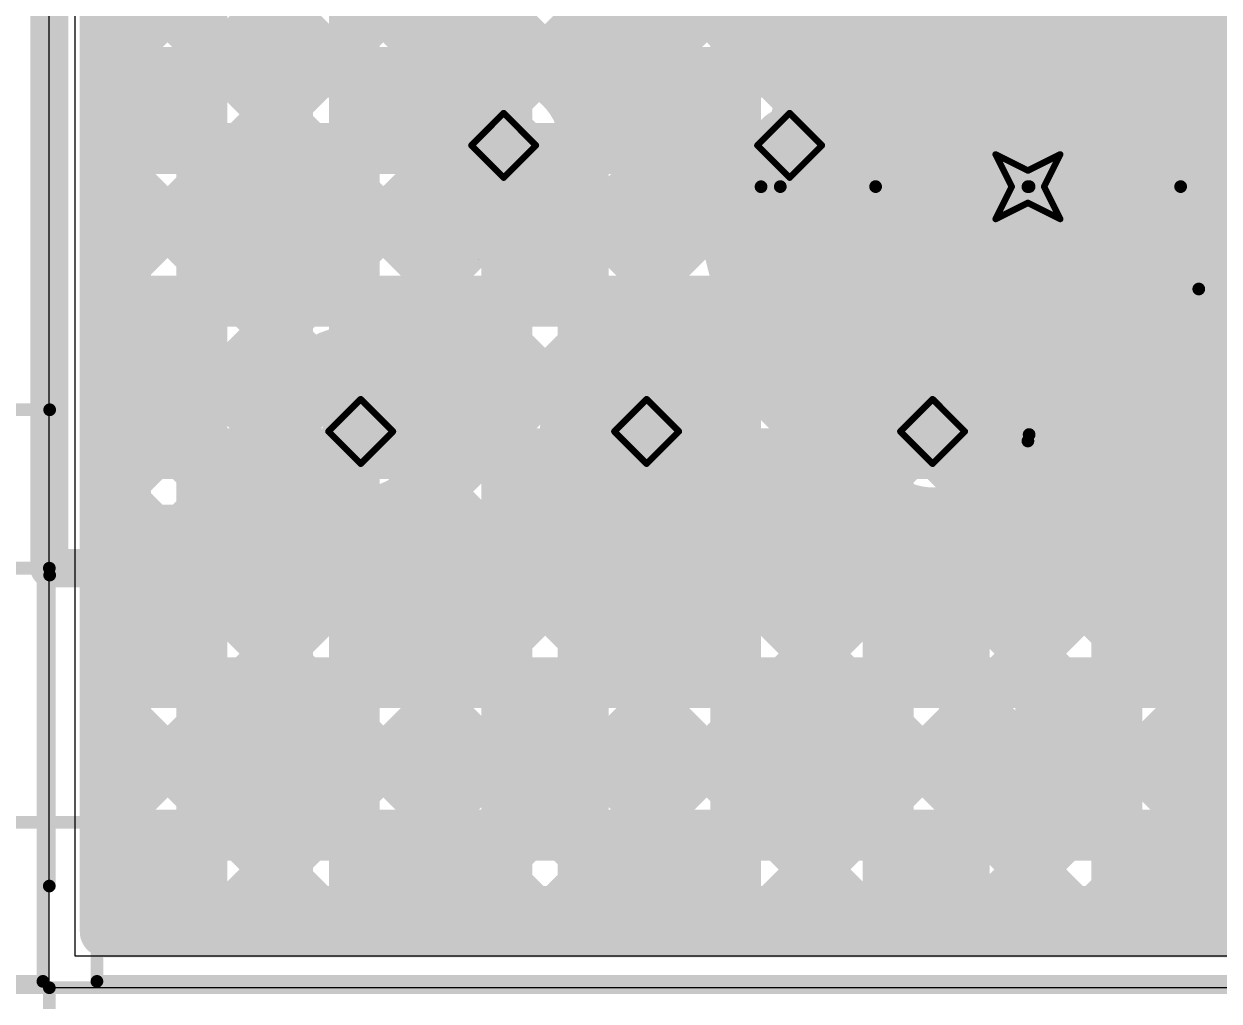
# Model space of a CAD drawing. Header units: millimetres. Extents: x 13 to 259, y -2 to 326.
# Drawn here: x 67.6 to 77, y 67.7 to 75.38 of the extents above; entities that cross this region are included whole.
import ezdxf

# ---------------------------------------------------------------- set-up
doc = ezdxf.new("R2010")
doc.units = ezdxf.units.MM
for name, color, linetype in [('BottomLayer', 5, 'Continuous'), ('BottomSolder', 6, 'Continuous'), ('ConnectLayer', 7, 'Continuous'), ('DrillDrawing', 1, 'Continuous'), ('Mechanical10', 56, 'Continuous'), ('Mechanical14', 56, 'Continuous'), ('Mechanical2', 216, 'Continuous'), ('Mechanical34', 56, 'Continuous'), ('Mechanical9', 56, 'Continuous'), ('MidLayer1', 16, 'Continuous'), ('MidLayer2', 76, 'Continuous'), ('MidLayer3', 90, 'Continuous'), ('MidLayer4', 156, 'Continuous'), ('MidLayer5', 130, 'Continuous'), ('MidLayer6', 216, 'Continuous'), ('MultiLayer', 9, 'Continuous'), ('TopLayer', 1, 'Continuous'), ('TopSolder', 216, 'Continuous')]:
    doc.layers.add(name, color=color, linetype=linetype)

# ---------------------------------------------------------------- blocks, each defined once
blk = doc.blocks.new('MTG240_400_177')
at = {"layer": 'BottomLayer', "const_width": 2}
blk.add_lwpolyline([(-1, 0, 1), (1, 0, 1)], format="xyb", close=True, dxfattribs=at)
at = {"layer": 'BottomSolder', "const_width": 2.1016}
blk.add_lwpolyline([(-1.0508, 0, 1), (1.0508, 0, 1)], format="xyb", close=True, dxfattribs=at)
at = {"layer": 'MidLayer1', "const_width": 2}
blk.add_lwpolyline([(-1, 0, 1), (1, 0, 1)], format="xyb", close=True, dxfattribs=at)
at = {"layer": 'MidLayer2', "const_width": 2}
blk.add_lwpolyline([(-1, 0, 1), (1, 0, 1)], format="xyb", close=True, dxfattribs=at)
at = {"layer": 'MidLayer3', "const_width": 2}
blk.add_lwpolyline([(-1, 0, 1), (1, 0, 1)], format="xyb", close=True, dxfattribs=at)
at = {"layer": 'MidLayer4', "const_width": 2}
blk.add_lwpolyline([(-1, 0, 1), (1, 0, 1)], format="xyb", close=True, dxfattribs=at)
at = {"layer": 'MidLayer5', "const_width": 2}
blk.add_lwpolyline([(-1, 0, 1), (1, 0, 1)], format="xyb", close=True, dxfattribs=at)
at = {"layer": 'MidLayer6', "const_width": 2}
blk.add_lwpolyline([(-1, 0, 1), (1, 0, 1)], format="xyb", close=True, dxfattribs=at)
at = {"layer": 'MultiLayer', "const_width": 2}
blk.add_lwpolyline([(-1, 0, 1), (1, 0, 1)], format="xyb", close=True, dxfattribs=at)
at = {"layer": 'TopLayer', "const_width": 2}
blk.add_lwpolyline([(-1, 0, 1), (1, 0, 1)], format="xyb", close=True, dxfattribs=at)
at = {"layer": 'TopSolder', "const_width": 2.1016}
blk.add_lwpolyline([(-1.0508, 0, 1), (1.0508, 0, 1)], format="xyb", close=True, dxfattribs=at)
blk = doc.blocks.new('MTG270_500_182')
at = {"layer": 'BottomLayer', "const_width": 2.5}
blk.add_lwpolyline([(-1.25, 0, 1), (1.25, 0, 1)], format="xyb", close=True, dxfattribs=at)
at = {"layer": 'BottomSolder', "const_width": 2.6016}
blk.add_lwpolyline([(-1.3008, 0, 1), (1.3008, 0, 1)], format="xyb", close=True, dxfattribs=at)
at = {"layer": 'MidLayer1', "const_width": 2.5}
blk.add_lwpolyline([(-1.25, 0, 1), (1.25, 0, 1)], format="xyb", close=True, dxfattribs=at)
at = {"layer": 'MidLayer2', "const_width": 2.5}
blk.add_lwpolyline([(-1.25, 0, 1), (1.25, 0, 1)], format="xyb", close=True, dxfattribs=at)
at = {"layer": 'MidLayer3', "const_width": 2.5}
blk.add_lwpolyline([(-1.25, 0, 1), (1.25, 0, 1)], format="xyb", close=True, dxfattribs=at)
at = {"layer": 'MidLayer4', "const_width": 2.5}
blk.add_lwpolyline([(-1.25, 0, 1), (1.25, 0, 1)], format="xyb", close=True, dxfattribs=at)
at = {"layer": 'MidLayer5', "const_width": 2.5}
blk.add_lwpolyline([(-1.25, 0, 1), (1.25, 0, 1)], format="xyb", close=True, dxfattribs=at)
at = {"layer": 'MidLayer6', "const_width": 2.5}
blk.add_lwpolyline([(-1.25, 0, 1), (1.25, 0, 1)], format="xyb", close=True, dxfattribs=at)
at = {"layer": 'MultiLayer', "const_width": 2.5}
blk.add_lwpolyline([(-1.25, 0, 1), (1.25, 0, 1)], format="xyb", close=True, dxfattribs=at)
at = {"layer": 'TopLayer', "const_width": 2.5}
blk.add_lwpolyline([(-1.25, 0, 1), (1.25, 0, 1)], format="xyb", close=True, dxfattribs=at)
at = {"layer": 'TopSolder', "const_width": 2.6016}
blk.add_lwpolyline([(-1.3008, 0, 1), (1.3008, 0, 1)], format="xyb", close=True, dxfattribs=at)

msp = doc.modelspace()

# ---------------------------------------------------------------- linework, layer by layer
at = {"layer": 'BottomLayer', "const_width": 0.3}
for points in [[(71.225, 74.425, 1), (71.525, 74.425, 1)], [(73.4751, 74.425, 1), (73.7751, 74.425, 1)], [(70.1, 72.175, 1), (70.4, 72.175, 1)], [(72.35, 72.175, 1), (72.65, 72.175, 1)], [(74.6001, 72.175, 1), (74.9001, 72.175, 1)]]:
    msp.add_lwpolyline(points, format="xyb", close=True, dxfattribs=at)
at = {"layer": 'ConnectLayer'}
for p, q in [((67.8, 67.8), (67.8, 78.2671)), ((67.8, 67.8), (67.8, 78.1475)), ((90.525, 67.8), (67.8, 67.8)), ((150.975, 67.8), (67.8, 67.8))]:
    msp.add_line(p, q, dxfattribs=at)
at = {"layer": 'ConnectLayer', "const_width": 0.4}
for points in [[(68.24, 73.3312), (76.2688, 81.36)], [(68.24, 73.3312), (76.2688, 81.36)], [(68.24, 68.24), (81.36, 81.36)], [(68.24, 68.24), (81.36, 81.36)], [(68.24, 71.6342), (77.9659, 81.36)], [(68.24, 69.0886), (80.5115, 81.36)], [(68.24, 70.7856), (78.8144, 81.36)], [(68.24, 69.9371), (79.663, 81.36)], [(68.24, 72.4827), (77.1174, 81.36)], [(68.24, 74.1797), (75.4203, 81.36)], [(68.24, 73.3312), (76.2688, 81.36)], [(68.24, 75.0283), (74.5718, 81.36)], [(69.0885, 68.24), (82.2085, 81.36)], [(69.9371, 68.24), (83.0571, 81.36)], [(70.7856, 68.24), (83.9056, 81.36)], [(71.3748, 81.36), (84.4948, 68.24)], [(71.6341, 68.24), (84.7541, 81.36)], [(72.003, 74.5486), (78.8144, 81.36)], [(72.003, 74.5486), (78.8144, 81.36)], [(72.4827, 68.24), (85.6026, 81.36)], [(73.3312, 68.24), (86.4512, 81.36)], [(74.1797, 68.24), (87.2997, 81.36)], [(75.0282, 68.24), (88.1482, 81.36)], [(75.8768, 68.24), (88.9968, 81.36)], [(76.7253, 68.24), (89.8453, 81.36)], [(70.6116, 81.2747), (83.6462, 68.24)], [(69.9863, 81.0515), (82.7977, 68.24)], [(69.4604, 80.7288), (81.9492, 68.24)], [(69.0201, 80.3206), (81.1007, 68.24)], [(68.6633, 79.8289), (80.2521, 68.24)], [(68.3987, 79.2449), (73.0175, 74.6261)], [(68.3987, 79.2449), (73.0175, 74.6261)], [(68.3987, 79.2449), (79.4036, 68.24)], [(68.3999, 68.24), (68.3999, 78.825)], [(68.9999, 68.24), (68.9999, 78.825)], [(69.5999, 68.24), (69.5999, 78.825)], [(70.1999, 68.24), (70.1999, 78.825)], [(70.7999, 68.24), (70.7999, 78.825)], [(71.3999, 68.24), (71.3999, 78.825)], [(71.9999, 68.24), (71.9999, 78.825)], [(72.5999, 68.24), (72.5999, 78.825)], [(73.1999, 68.24), (73.1999, 78.825)], [(73.7999, 68.24), (73.7999, 78.825)], [(74.3999, 68.24), (74.3999, 78.825)], [(74.9998, 68.24), (74.9998, 78.825)], [(75.5998, 68.24), (75.5998, 78.825)], [(76.1998, 68.24), (76.1998, 78.825)], [(76.7998, 68.24), (76.7998, 78.825)], [(68.2523, 78.5427), (73.1383, 73.6568)], [(68.2523, 78.5427), (73.1383, 73.6568)], [(68.2523, 78.5427), (78.5551, 68.24)], [(68.24, 68.24), (68.24, 78.2671)], [(68.24, 68.24), (68.24, 78.2671)], [(68.24, 68.24), (68.24, 78.2671)], [(68.24, 68.24), (68.24, 78.2671)], [(68.24, 68.24), (68.24, 78.2671)], [(69.675, 77.775), (69.675, 72.4561)], [(68.24, 77.7065), (71.0017, 74.9448)], [(68.24, 77.7065), (71.0017, 74.9448)], [(68.24, 77.7065), (77.7066, 68.24)], [(68.24, 75.0283), (70.7152, 77.5034)], [(68.24, 75.0283), (70.7152, 77.5034)], [(68.24, 72.4827), (73.0986, 77.3412)], [(68.24, 72.4827), (73.0986, 77.3412)], [(68.24, 76.858), (70.7384, 74.3596)], [(68.24, 76.858), (70.7384, 74.3596)], [(68.24, 76.858), (76.858, 68.24)], [(68.24, 76.858), (69.675, 75.423)], [(68.24, 74.1797), (70.9, 76.8397)], [(68.24, 74.1797), (70.9, 76.8397)], [(71.646, 76.8462), (73.3397, 75.1524)], [(71.646, 76.8462), (73.3397, 75.1524)], [(71.6215, 75.0156), (73.3939, 76.788)], [(71.6215, 75.0156), (73.3939, 76.788)], [(68.24, 75.0283), (69.675, 76.4633)], [(68.24, 76.0095), (71.8879, 72.3616)], [(68.24, 76.0095), (71.8879, 72.3616)], [(68.24, 76.0095), (76.0095, 68.24)], [(68.24, 76.0095), (69.675, 74.5745)], [(68.24, 74.1797), (69.675, 75.6147)], [(68.24, 75.1609), (75.161, 68.24)], [(68.24, 75.1609), (75.161, 68.24)], [(68.24, 75.1609), (75.161, 68.24)], [(68.24, 75.1609), (69.675, 73.7259)], [(68.24, 74.9998), (134.3518, 74.9998)], [(68.24, 73.3312), (69.675, 74.7662)], [(70.802, 72.499), (73.1166, 74.8136)], [(70.802, 72.499), (73.1166, 74.8136)], [(68.24, 74.3999), (134.6135, 74.3999)], [(68.24, 74.3124), (69.8657, 72.6868)], [(68.24, 74.3124), (69.8657, 72.6868)], [(68.24, 74.3124), (74.3124, 68.24)], [(68.24, 74.3124), (69.675, 72.8774)], [(68.24, 71.6342), (70.7844, 74.1785)], [(68.24, 71.6342), (70.7844, 74.1785)], [(71.8949, 74.0517), (77.7066, 68.24)], [(71.8949, 74.0517), (77.7066, 68.24)], [(68.24, 69.0886), (73.1017, 73.9502)], [(68.24, 69.0886), (73.1017, 73.9502)], [(68.24, 72.4827), (69.675, 73.9177)], [(68.24, 73.7999), (143.2856, 73.7999)], [(70.2691, 72.8147), (71.2515, 73.7971)], [(70.2691, 72.8147), (71.2515, 73.7971)], [(71.3097, 73.7884), (72.3115, 72.7866)], [(71.3097, 73.7884), (72.3115, 72.7866)], [(68.24, 73.4639), (69.616, 72.088)], [(68.24, 73.4639), (69.616, 72.088)], [(68.24, 73.4639), (73.4639, 68.24)], [(68.24, 73.4639), (69.616, 72.088)], [(72.7599, 72.7599), (73.2517, 73.2517)], [(72.7599, 72.7599), (73.2517, 73.2517)], [(72.7599, 72.7599), (73.2517, 73.2517)], [(72.7599, 72.7599), (73.2517, 73.2517)], [(68.24, 73.1999), (151.36, 73.1999)], [(68.24, 71.6342), (69.675, 73.0692)], [(73.131, 72.2824), (73.5476, 72.6991)], [(73.131, 72.2824), (73.5476, 72.6991)], [(68.24, 72.6154), (72.6154, 68.24)], [(68.24, 72.6154), (72.6154, 68.24)], [(68.24, 72.6154), (72.6154, 68.24)], [(68.24, 72.6154), (69.675, 71.1804)], [(68.24, 72.5999), (151.36, 72.5999)], [(69.9371, 68.24), (73.9559, 72.2588)], [(69.9371, 68.24), (73.9559, 72.2588)], [(68.24, 70.7856), (69.6103, 72.1559)], [(68.24, 70.7856), (69.6103, 72.1559)], [(68.24, 70.7856), (69.6103, 72.1559)], [(68.24, 71.9999), (151.36, 71.9999)], [(73.1116, 71.9864), (76.858, 68.24)], [(73.1116, 71.9864), (76.858, 68.24)], [(68.24, 68.24), (71.9152, 71.9152)], [(68.24, 68.24), (71.9152, 71.9152)], [(68.24, 68.24), (71.9152, 71.9152)], [(68.24, 68.24), (71.9152, 71.9152)], [(69.675, 68.24), (69.675, 71.8939)], [(68.24, 71.7668), (71.7669, 68.24)], [(68.24, 71.7668), (71.7669, 68.24)], [(68.24, 71.7668), (71.7669, 68.24)], [(68.24, 71.7668), (69.675, 70.3318)], [(70.7618, 71.7907), (74.3124, 68.24)], [(70.7618, 71.7907), (74.3124, 68.24)], [(72.4827, 68.24), (75.9902, 71.7475)], [(72.4827, 68.24), (75.9902, 71.7475)], [(70.7856, 68.24), (74.283, 71.7374)], [(70.7856, 68.24), (74.283, 71.7374)], [(75.1329, 71.6622), (78.5551, 68.24)], [(75.1329, 71.6622), (78.5551, 68.24)], [(75.9112, 71.7324), (79.4036, 68.24)], [(75.9112, 71.7324), (79.4036, 68.24)], [(68.24, 69.9371), (69.926, 71.6231)], [(68.24, 69.9371), (69.926, 71.6231)], [(71.6341, 68.24), (74.967, 71.5729)], [(71.6341, 68.24), (74.967, 71.5729)], [(72.6867, 71.5628), (76.0095, 68.24)], [(72.6867, 71.5628), (76.0095, 68.24)], [(69.0885, 68.24), (72.3926, 71.5441)], [(69.0885, 68.24), (72.3926, 71.5441)], [(70.163, 71.541), (73.4639, 68.24)], [(70.163, 71.541), (73.4639, 68.24)], [(73.3312, 68.24), (76.5531, 71.4619)], [(73.3312, 68.24), (76.5531, 71.4619)], [(68.24, 71.3999), (151.36, 71.3999)], [(68.24, 69.9371), (69.675, 71.3721)], [(74.1797, 68.24), (76.9789, 71.0393)], [(74.1797, 68.24), (76.9789, 71.0393)], [(68.24, 70.9183), (70.9183, 68.24)], [(68.24, 70.9183), (70.9183, 68.24)], [(68.24, 70.9183), (70.9183, 68.24)], [(68.24, 70.9183), (69.675, 69.4833)], [(68.24, 70.7999), (151.36, 70.7999)], [(75.0282, 68.24), (77.4951, 70.7069)], [(75.0282, 68.24), (77.4951, 70.7069)], [(68.24, 69.0886), (69.675, 70.5236)], [(75.8768, 68.24), (78.1156, 70.4789)], [(75.8768, 68.24), (78.1156, 70.4789)], [(76.7253, 68.24), (78.8835, 70.3982)], [(76.7253, 68.24), (78.8835, 70.3982)], [(68.24, 70.1999), (151.36, 70.1999)], [(68.24, 70.0698), (70.0698, 68.24)], [(68.24, 70.0698), (70.0698, 68.24)], [(68.24, 70.0698), (70.0698, 68.24)], [(68.24, 70.0698), (69.675, 68.6348)], [(68.24, 68.24), (69.675, 69.675)], [(68.24, 68.24), (69.675, 69.675)], [(68.24, 69.5999), (151.36, 69.5999)], [(68.24, 69.2212), (69.2213, 68.24)], [(68.24, 69.2212), (69.2213, 68.24)], [(68.24, 69.2212), (69.2213, 68.24)], [(68.24, 69.2212), (69.2213, 68.24)], [(68.24, 68.9999), (151.36, 68.9999)], [(69.0885, 68.24), (69.675, 68.8265)], [(68.24, 68.3999), (151.36, 68.3999)], [(68.24, 68.3727), (68.3727, 68.24)], [(68.24, 68.3727), (68.3727, 68.24)], [(68.24, 68.3727), (68.3727, 68.24)], [(68.24, 68.3727), (68.3727, 68.24)], [(68.24, 68.24), (96.1628, 68.24)], [(68.24, 68.24), (96.1628, 68.24)], [(68.24, 68.24), (151.36, 68.24)], [(68.24, 68.24), (151.36, 68.24)], [(68.24, 68.24), (69.675, 68.24)]]:
    msp.add_lwpolyline(points, dxfattribs=at)
for points in [[(73.25, 74.9436, -0.554479), (77.2454, 75.7517)], [(73.25, 74.9436, -0.554479), (77.2454, 75.7517)], [(73.0973, 74.063, -0.40693), (73.25, 74.9436)], [(73.0973, 74.063, -0.40693), (73.25, 74.9436)], [(74.1111, 72.1391, -0.239181), (73.0973, 74.063)], [(74.1111, 72.1391, -0.239181), (73.0973, 74.063)], [(81.703, 73.3, -0.764784), (76.2953, 71.8324)], [(81.703, 73.3, -0.764784), (76.2953, 71.8324)], [(69.675, 71.8939, -0.231335), (69.675, 72.4561)], [(75.1963, 71.7163, -0.643188), (74.1111, 72.1391)], [(75.1963, 71.7163, -0.643188), (74.1111, 72.1391)], [(76.2953, 71.8324, -0.116532), (75.1963, 71.7163)], [(76.2953, 71.8324, -0.116532), (75.1963, 71.7163)]]:
    msp.add_lwpolyline(points, format="xyb", dxfattribs=at)
at = {"layer": 'ConnectLayer'}
for points, const_width in [([(69.575, 75.423, 1), (69.775, 75.423, 1)], 0.2), ([(68.14, 75.1609, 1), (68.34, 75.1609, 1)], 0.2), ([(68.14, 75.1609, 1), (68.34, 75.1609, 1)], 0.2), ([(68.14, 75.1609, 1), (68.34, 75.1609, 1)], 0.2), ([(68.14, 75.1609, 1), (68.34, 75.1609, 1)], 0.2), ([(73.2397, 75.1524, 1), (73.4397, 75.1524, 1)], 0.2), ([(73.2397, 75.1524, 1), (73.4397, 75.1524, 1)], 0.2), ([(72.015, 74.425, 1), (70.7351, 74.425, 1)], 0.4), ([(72.015, 74.425, 1), (70.7351, 74.425, 1)], 0.4), ([(68.14, 75.0283, 1), (68.34, 75.0283, 1)], 0.2), ([(68.14, 75.0283, 1), (68.34, 75.0283, 1)], 0.2), ([(68.14, 75.0283, 1), (68.34, 75.0283, 1)], 0.2), ([(68.14, 75.0283, 1), (68.34, 75.0283, 1)], 0.2), ([(68.14, 74.9998, 1), (68.34, 74.9998, 1)], 0.2), ([(70.9017, 74.9448, 1), (71.1017, 74.9448, 1)], 0.2), ([(70.9017, 74.9448, 1), (71.1017, 74.9448, 1)], 0.2), ([(71.5215, 75.0156, 1), (71.7215, 75.0156, 1)], 0.2), ([(71.5215, 75.0156, 1), (71.7215, 75.0156, 1)], 0.2), ([(73.15, 74.9436, 1), (73.35, 74.9436, 1)], 0.2), ([(73.15, 74.9436, 1), (73.35, 74.9436, 1)], 0.2), ([(73.15, 74.9436, 1), (73.35, 74.9436, 1)], 0.2), ([(73.15, 74.9436, 1), (73.35, 74.9436, 1)], 0.2), ([(69.575, 74.7662, 1), (69.775, 74.7662, 1)], 0.2), ([(73.0166, 74.8136, 1), (73.2166, 74.8136, 1)], 0.2), ([(73.0166, 74.8136, 1), (73.2166, 74.8136, 1)], 0.2), ([(69.575, 74.5745, 1), (69.775, 74.5745, 1)], 0.2), ([(72.9175, 74.6261, 1), (73.1175, 74.6261, 1)], 0.2), ([(72.9175, 74.6261, 1), (73.1175, 74.6261, 1)], 0.2), ([(71.903, 74.5486, 1), (72.103, 74.5486, 1)], 0.2), ([(71.903, 74.5486, 1), (72.103, 74.5486, 1)], 0.2), ([(68.14, 74.3999, 1), (68.34, 74.3999, 1)], 0.2), ([(70.6351, 74.425, 1), (70.8351, 74.425, 1)], 0.2), ([(70.6351, 74.425, 1), (70.8351, 74.425, 1)], 0.2), ([(71.915, 74.425, 1), (72.115, 74.425, 1)], 0.2), ([(71.915, 74.425, 1), (72.115, 74.425, 1)], 0.2), ([(68.14, 74.3124, 1), (68.34, 74.3124, 1)], 0.2), ([(68.14, 74.3124, 1), (68.34, 74.3124, 1)], 0.2), ([(68.14, 74.3124, 1), (68.34, 74.3124, 1)], 0.2), ([(68.14, 74.3124, 1), (68.34, 74.3124, 1)], 0.2), ([(70.6384, 74.3596, 1), (70.8384, 74.3596, 1)], 0.2), ([(70.6384, 74.3596, 1), (70.8384, 74.3596, 1)], 0.2), ([(68.14, 74.1797, 1), (68.34, 74.1797, 1)], 0.2), ([(68.14, 74.1797, 1), (68.34, 74.1797, 1)], 0.2), ([(68.14, 74.1797, 1), (68.34, 74.1797, 1)], 0.2), ([(68.14, 74.1797, 1), (68.34, 74.1797, 1)], 0.2), ([(70.6844, 74.1785, 1), (70.8844, 74.1785, 1)], 0.2), ([(70.6844, 74.1785, 1), (70.8844, 74.1785, 1)], 0.2), ([(71.7949, 74.0517, 1), (71.9949, 74.0517, 1)], 0.2), ([(71.7949, 74.0517, 1), (71.9949, 74.0517, 1)], 0.2), ([(72.9973, 74.063, 1), (73.1973, 74.063, 1)], 0.2), ([(72.9973, 74.063, 1), (73.1973, 74.063, 1)], 0.2), ([(72.9973, 74.063, 1), (73.1973, 74.063, 1)], 0.2), ([(72.9973, 74.063, 1), (73.1973, 74.063, 1)], 0.2), ([(69.575, 73.9177, 1), (69.775, 73.9177, 1)], 0.2), ([(73.0017, 73.9502, 1), (73.2017, 73.9502, 1)], 0.2), ([(73.0017, 73.9502, 1), (73.2017, 73.9502, 1)], 0.2), ([(68.14, 73.7999, 1), (68.34, 73.7999, 1)], 0.2), ([(69.575, 73.7259, 1), (69.775, 73.7259, 1)], 0.2), ([(71.1515, 73.7971, 1), (71.3515, 73.7971, 1)], 0.2), ([(71.1515, 73.7971, 1), (71.3515, 73.7971, 1)], 0.2), ([(71.2097, 73.7884, 1), (71.4097, 73.7884, 1)], 0.2), ([(71.2097, 73.7884, 1), (71.4097, 73.7884, 1)], 0.2), ([(73.0383, 73.6568, 1), (73.2383, 73.6568, 1)], 0.2), ([(73.0383, 73.6568, 1), (73.2383, 73.6568, 1)], 0.2), ([(68.14, 73.4639, 1), (68.34, 73.4639, 1)], 0.2), ([(68.14, 73.4639, 1), (68.34, 73.4639, 1)], 0.2), ([(68.14, 73.4639, 1), (68.34, 73.4639, 1)], 0.2), ([(68.14, 73.4639, 1), (68.34, 73.4639, 1)], 0.2), ([(68.14, 73.3312, 1), (68.34, 73.3312, 1)], 0.2), ([(68.14, 73.3312, 1), (68.34, 73.3312, 1)], 0.2), ([(68.14, 73.3312, 1), (68.34, 73.3312, 1)], 0.2), ([(68.14, 73.3312, 1), (68.34, 73.3312, 1)], 0.2), ([(73.1517, 73.2517, 1), (73.3517, 73.2517, 1)], 0.2), ([(73.1517, 73.2517, 1), (73.3517, 73.2517, 1)], 0.2), ([(73.1517, 73.2517, 1), (73.3517, 73.2517, 1)], 0.2), ([(73.1517, 73.2517, 1), (73.3517, 73.2517, 1)], 0.2), ([(68.14, 73.1999, 1), (68.34, 73.1999, 1)], 0.2), ([(69.575, 73.0692, 1), (69.775, 73.0692, 1)], 0.2), ([(69.575, 72.8774, 1), (69.775, 72.8774, 1)], 0.2), ([(70.89, 72.175, 1), (69.61, 72.175, 1)], 0.4), ([(70.89, 72.175, 1), (69.61, 72.175, 1)], 0.4), ([(70.1691, 72.8147, 1), (70.3691, 72.8147, 1)], 0.2), ([(70.1691, 72.8147, 1), (70.3691, 72.8147, 1)], 0.2), ([(73.14, 72.175, 1), (71.86, 72.175, 1)], 0.4), ([(73.14, 72.175, 1), (71.86, 72.175, 1)], 0.4), ([(72.2115, 72.7866, 1), (72.4115, 72.7866, 1)], 0.2), ([(72.2115, 72.7866, 1), (72.4115, 72.7866, 1)], 0.2), ([(69.7657, 72.6868, 1), (69.9657, 72.6868, 1)], 0.2), ([(69.7657, 72.6868, 1), (69.9657, 72.6868, 1)], 0.2), ([(72.6599, 72.7599, 1), (72.8599, 72.7599, 1)], 0.2), ([(72.6599, 72.7599, 1), (72.8599, 72.7599, 1)], 0.2), ([(72.6599, 72.7599, 1), (72.8599, 72.7599, 1)], 0.2), ([(72.6599, 72.7599, 1), (72.8599, 72.7599, 1)], 0.2), ([(73.4476, 72.6991, 1), (73.6476, 72.6991, 1)], 0.2), ([(73.4476, 72.6991, 1), (73.6476, 72.6991, 1)], 0.2), ([(68.14, 72.6154, 1), (68.34, 72.6154, 1)], 0.2), ([(68.14, 72.6154, 1), (68.34, 72.6154, 1)], 0.2), ([(68.14, 72.6154, 1), (68.34, 72.6154, 1)], 0.2), ([(68.14, 72.6154, 1), (68.34, 72.6154, 1)], 0.2), ([(68.14, 72.5999, 1), (68.34, 72.5999, 1)], 0.2), ([(70.702, 72.499, 1), (70.902, 72.499, 1)], 0.2), ([(70.702, 72.499, 1), (70.902, 72.499, 1)], 0.2), ([(68.14, 72.4827, 1), (68.34, 72.4827, 1)], 0.2), ([(68.14, 72.4827, 1), (68.34, 72.4827, 1)], 0.2), ([(68.14, 72.4827, 1), (68.34, 72.4827, 1)], 0.2), ([(68.14, 72.4827, 1), (68.34, 72.4827, 1)], 0.2), ([(69.575, 72.4561, 1), (69.775, 72.4561, 1)], 0.2), ([(69.575, 72.4561, 1), (69.775, 72.4561, 1)], 0.2), ([(71.7879, 72.3616, 1), (71.9879, 72.3616, 1)], 0.2), ([(71.7879, 72.3616, 1), (71.9879, 72.3616, 1)], 0.2), ([(73.031, 72.2824, 1), (73.231, 72.2824, 1)], 0.2), ([(73.031, 72.2824, 1), (73.231, 72.2824, 1)], 0.2), ([(73.8559, 72.2588, 1), (74.0559, 72.2588, 1)], 0.2), ([(73.8559, 72.2588, 1), (74.0559, 72.2588, 1)], 0.2), ([(69.51, 72.175, 1), (69.71, 72.175, 1)], 0.2), ([(69.51, 72.175, 1), (69.71, 72.175, 1)], 0.2), ([(69.5103, 72.1559, 1), (69.7103, 72.1559, 1)], 0.2), ([(69.5103, 72.1559, 1), (69.7103, 72.1559, 1)], 0.2), ([(69.5103, 72.1559, 1), (69.7103, 72.1559, 1)], 0.2), ([(70.79, 72.175, 1), (70.99, 72.175, 1)], 0.2), ([(70.79, 72.175, 1), (70.99, 72.175, 1)], 0.2), ([(71.76, 72.175, 1), (71.96, 72.175, 1)], 0.2), ([(71.76, 72.175, 1), (71.96, 72.175, 1)], 0.2), ([(73.04, 72.175, 1), (73.24, 72.175, 1)], 0.2), ([(73.04, 72.175, 1), (73.24, 72.175, 1)], 0.2), ([(74.0111, 72.1391, 1), (74.2111, 72.1391, 1)], 0.2), ([(74.0111, 72.1391, 1), (74.2111, 72.1391, 1)], 0.2), ([(74.0111, 72.1391, 1), (74.2111, 72.1391, 1)], 0.2), ([(74.0111, 72.1391, 1), (74.2111, 72.1391, 1)], 0.2), ([(69.516, 72.088, 1), (69.716, 72.088, 1)], 0.2), ([(69.516, 72.088, 1), (69.716, 72.088, 1)], 0.2), ([(69.516, 72.088, 1), (69.716, 72.088, 1)], 0.2), ([(68.14, 71.9999, 1), (68.34, 71.9999, 1)], 0.2), ([(73.0116, 71.9864, 1), (73.2116, 71.9864, 1)], 0.2), ([(73.0116, 71.9864, 1), (73.2116, 71.9864, 1)], 0.2), ([(69.575, 71.8939, 1), (69.775, 71.8939, 1)], 0.2), ([(69.575, 71.8939, 1), (69.775, 71.8939, 1)], 0.2), ([(71.8152, 71.9152, 1), (72.0152, 71.9152, 1)], 0.2), ([(71.8152, 71.9152, 1), (72.0152, 71.9152, 1)], 0.2), ([(71.8152, 71.9152, 1), (72.0152, 71.9152, 1)], 0.2), ([(71.8152, 71.9152, 1), (72.0152, 71.9152, 1)], 0.2), ([(68.14, 71.7668, 1), (68.34, 71.7668, 1)], 0.2), ([(68.14, 71.7668, 1), (68.34, 71.7668, 1)], 0.2), ([(68.14, 71.7668, 1), (68.34, 71.7668, 1)], 0.2), ([(68.14, 71.7668, 1), (68.34, 71.7668, 1)], 0.2), ([(70.6618, 71.7907, 1), (70.8618, 71.7907, 1)], 0.2), ([(70.6618, 71.7907, 1), (70.8618, 71.7907, 1)], 0.2), ([(75.8902, 71.7475, 1), (76.0902, 71.7475, 1)], 0.2), ([(75.8902, 71.7475, 1), (76.0902, 71.7475, 1)], 0.2), ([(76.1953, 71.8324, 1), (76.3953, 71.8324, 1)], 0.2), ([(76.1953, 71.8324, 1), (76.3953, 71.8324, 1)], 0.2), ([(76.1953, 71.8324, 1), (76.3953, 71.8324, 1)], 0.2), ([(76.1953, 71.8324, 1), (76.3953, 71.8324, 1)], 0.2), ([(74.183, 71.7374, 1), (74.383, 71.7374, 1)], 0.2), ([(74.183, 71.7374, 1), (74.383, 71.7374, 1)], 0.2), ([(75.0329, 71.6622, 1), (75.2329, 71.6622, 1)], 0.2), ([(75.0329, 71.6622, 1), (75.2329, 71.6622, 1)], 0.2), ([(75.0963, 71.7163, 1), (75.2963, 71.7163, 1)], 0.2), ([(75.0963, 71.7163, 1), (75.2963, 71.7163, 1)], 0.2), ([(75.0963, 71.7163, 1), (75.2963, 71.7163, 1)], 0.2), ([(75.0963, 71.7163, 1), (75.2963, 71.7163, 1)], 0.2), ([(75.8112, 71.7324, 1), (76.0112, 71.7324, 1)], 0.2), ([(75.8112, 71.7324, 1), (76.0112, 71.7324, 1)], 0.2), ([(68.14, 71.6342, 1), (68.34, 71.6342, 1)], 0.2), ([(68.14, 71.6342, 1), (68.34, 71.6342, 1)], 0.2), ([(68.14, 71.6342, 1), (68.34, 71.6342, 1)], 0.2), ([(68.14, 71.6342, 1), (68.34, 71.6342, 1)], 0.2), ([(69.826, 71.6231, 1), (70.026, 71.6231, 1)], 0.2), ([(69.826, 71.6231, 1), (70.026, 71.6231, 1)], 0.2), ([(72.5867, 71.5628, 1), (72.7867, 71.5628, 1)], 0.2), ([(72.5867, 71.5628, 1), (72.7867, 71.5628, 1)], 0.2), ([(74.867, 71.5729, 1), (75.067, 71.5729, 1)], 0.2), ([(74.867, 71.5729, 1), (75.067, 71.5729, 1)], 0.2), ([(70.063, 71.541, 1), (70.263, 71.541, 1)], 0.2), ([(70.063, 71.541, 1), (70.263, 71.541, 1)], 0.2), ([(72.2926, 71.5441, 1), (72.4926, 71.5441, 1)], 0.2), ([(72.2926, 71.5441, 1), (72.4926, 71.5441, 1)], 0.2), ([(76.4531, 71.4619, 1), (76.6531, 71.4619, 1)], 0.2), ([(76.4531, 71.4619, 1), (76.6531, 71.4619, 1)], 0.2), ([(68.14, 71.3999, 1), (68.34, 71.3999, 1)], 0.2), ([(69.575, 71.3721, 1), (69.775, 71.3721, 1)], 0.2), ([(69.575, 71.1804, 1), (69.775, 71.1804, 1)], 0.2), ([(76.8789, 71.0393, 1), (77.0789, 71.0393, 1)], 0.2), ([(76.8789, 71.0393, 1), (77.0789, 71.0393, 1)], 0.2), ([(68.14, 70.9183, 1), (68.34, 70.9183, 1)], 0.2), ([(68.14, 70.9183, 1), (68.34, 70.9183, 1)], 0.2), ([(68.14, 70.9183, 1), (68.34, 70.9183, 1)], 0.2), ([(68.14, 70.9183, 1), (68.34, 70.9183, 1)], 0.2), ([(68.14, 70.7999, 1), (68.34, 70.7999, 1)], 0.2), ([(68.14, 70.7856, 1), (68.34, 70.7856, 1)], 0.2), ([(68.14, 70.7856, 1), (68.34, 70.7856, 1)], 0.2), ([(68.14, 70.7856, 1), (68.34, 70.7856, 1)], 0.2), ([(68.14, 70.7856, 1), (68.34, 70.7856, 1)], 0.2), ([(69.575, 70.5236, 1), (69.775, 70.5236, 1)], 0.2), ([(69.575, 70.3318, 1), (69.775, 70.3318, 1)], 0.2), ([(68.14, 70.1999, 1), (68.34, 70.1999, 1)], 0.2), ([(68.14, 70.0698, 1), (68.34, 70.0698, 1)], 0.2), ([(68.14, 70.0698, 1), (68.34, 70.0698, 1)], 0.2), ([(68.14, 70.0698, 1), (68.34, 70.0698, 1)], 0.2), ([(68.14, 70.0698, 1), (68.34, 70.0698, 1)], 0.2), ([(68.14, 69.9371, 1), (68.34, 69.9371, 1)], 0.2), ([(68.14, 69.9371, 1), (68.34, 69.9371, 1)], 0.2), ([(68.14, 69.9371, 1), (68.34, 69.9371, 1)], 0.2), ([(68.14, 69.9371, 1), (68.34, 69.9371, 1)], 0.2), ([(69.575, 69.675, 1), (69.775, 69.675, 1)], 0.2), ([(69.575, 69.675, 1), (69.775, 69.675, 1)], 0.2), ([(68.14, 69.5999, 1), (68.34, 69.5999, 1)], 0.2), ([(69.575, 69.4833, 1), (69.775, 69.4833, 1)], 0.2), ([(68.14, 69.2212, 1), (68.34, 69.2212, 1)], 0.2), ([(68.14, 69.2212, 1), (68.34, 69.2212, 1)], 0.2), ([(68.14, 69.2212, 1), (68.34, 69.2212, 1)], 0.2), ([(68.14, 69.2212, 1), (68.34, 69.2212, 1)], 0.2), ([(68.14, 69.0886, 1), (68.34, 69.0886, 1)], 0.2), ([(68.14, 69.0886, 1), (68.34, 69.0886, 1)], 0.2), ([(68.14, 69.0886, 1), (68.34, 69.0886, 1)], 0.2), ([(68.14, 69.0886, 1), (68.34, 69.0886, 1)], 0.2), ([(68.14, 68.9999, 1), (68.34, 68.9999, 1)], 0.2), ([(69.575, 68.8265, 1), (69.775, 68.8265, 1)], 0.2), ([(69.575, 68.6348, 1), (69.775, 68.6348, 1)], 0.2), ([(68.14, 68.3999, 1), (68.34, 68.3999, 1)], 0.2), ([(68.14, 68.3727, 1), (68.34, 68.3727, 1)], 0.2), ([(68.14, 68.3727, 1), (68.34, 68.3727, 1)], 0.2), ([(68.14, 68.3727, 1), (68.34, 68.3727, 1)], 0.2), ([(68.14, 68.3727, 1), (68.34, 68.3727, 1)], 0.2), ([(68.14, 68.24, 1), (68.34, 68.24, 1)], 0.2), ([(68.14, 68.24, 1), (68.34, 68.24, 1)], 0.2), ([(68.14, 68.24, 1), (68.34, 68.24, 1)], 0.2), ([(68.14, 68.24, 1), (68.34, 68.24, 1)], 0.2), ([(68.14, 68.24, 1), (68.34, 68.24, 1)], 0.2), ([(68.14, 68.24, 1), (68.34, 68.24, 1)], 0.2), ([(68.14, 68.24, 1), (68.34, 68.24, 1)], 0.2), ([(68.14, 68.24, 1), (68.34, 68.24, 1)], 0.2), ([(68.14, 68.24, 1), (68.34, 68.24, 1)], 0.2), ([(68.14, 68.24, 1), (68.34, 68.24, 1)], 0.2), ([(68.14, 68.24, 1), (68.34, 68.24, 1)], 0.2), ([(68.14, 68.24, 1), (68.34, 68.24, 1)], 0.2), ([(68.14, 68.24, 1), (68.34, 68.24, 1)], 0.2), ([(68.14, 68.24, 1), (68.34, 68.24, 1)], 0.2), ([(68.14, 68.24, 1), (68.34, 68.24, 1)], 0.2), ([(68.14, 68.24, 1), (68.34, 68.24, 1)], 0.2), ([(68.14, 68.24, 1), (68.34, 68.24, 1)], 0.2), ([(68.14, 68.24, 1), (68.34, 68.24, 1)], 0.2), ([(68.2727, 68.24, 1), (68.4727, 68.24, 1)], 0.2), ([(68.2727, 68.24, 1), (68.4727, 68.24, 1)], 0.2), ([(68.2727, 68.24, 1), (68.4727, 68.24, 1)], 0.2), ([(68.2727, 68.24, 1), (68.4727, 68.24, 1)], 0.2), ([(68.2999, 68.24, 1), (68.4999, 68.24, 1)], 0.2), ([(68.8999, 68.24, 1), (69.0999, 68.24, 1)], 0.2), ([(68.9885, 68.24, 1), (69.1885, 68.24, 1)], 0.2), ([(68.9885, 68.24, 1), (69.1885, 68.24, 1)], 0.2), ([(68.9885, 68.24, 1), (69.1885, 68.24, 1)], 0.2), ([(68.9885, 68.24, 1), (69.1885, 68.24, 1)], 0.2), ([(69.1213, 68.24, 1), (69.3213, 68.24, 1)], 0.2), ([(69.1213, 68.24, 1), (69.3213, 68.24, 1)], 0.2), ([(69.1213, 68.24, 1), (69.3213, 68.24, 1)], 0.2), ([(69.1213, 68.24, 1), (69.3213, 68.24, 1)], 0.2), ([(69.4999, 68.24, 1), (69.6999, 68.24, 1)], 0.2), ([(69.575, 68.24, 1), (69.775, 68.24, 1)], 0.2), ([(69.575, 68.24, 1), (69.775, 68.24, 1)], 0.2), ([(69.8371, 68.24, 1), (70.0371, 68.24, 1)], 0.2), ([(69.8371, 68.24, 1), (70.0371, 68.24, 1)], 0.2), ([(69.8371, 68.24, 1), (70.0371, 68.24, 1)], 0.2), ([(69.9698, 68.24, 1), (70.1698, 68.24, 1)], 0.2), ([(69.9698, 68.24, 1), (70.1698, 68.24, 1)], 0.2), ([(69.9698, 68.24, 1), (70.1698, 68.24, 1)], 0.2), ([(70.0999, 68.24, 1), (70.2999, 68.24, 1)], 0.2), ([(70.6856, 68.24, 1), (70.8856, 68.24, 1)], 0.2), ([(70.6856, 68.24, 1), (70.8856, 68.24, 1)], 0.2), ([(70.6856, 68.24, 1), (70.8856, 68.24, 1)], 0.2), ([(70.6999, 68.24, 1), (70.8999, 68.24, 1)], 0.2), ([(70.8183, 68.24, 1), (71.0183, 68.24, 1)], 0.2), ([(70.8183, 68.24, 1), (71.0183, 68.24, 1)], 0.2), ([(70.8183, 68.24, 1), (71.0183, 68.24, 1)], 0.2), ([(71.2999, 68.24, 1), (71.4999, 68.24, 1)], 0.2), ([(71.5341, 68.24, 1), (71.7341, 68.24, 1)], 0.2), ([(71.5341, 68.24, 1), (71.7341, 68.24, 1)], 0.2), ([(71.5341, 68.24, 1), (71.7341, 68.24, 1)], 0.2), ([(71.6669, 68.24, 1), (71.8669, 68.24, 1)], 0.2), ([(71.6669, 68.24, 1), (71.8669, 68.24, 1)], 0.2), ([(71.6669, 68.24, 1), (71.8669, 68.24, 1)], 0.2), ([(71.8999, 68.24, 1), (72.0999, 68.24, 1)], 0.2), ([(72.3827, 68.24, 1), (72.5827, 68.24, 1)], 0.2), ([(72.3827, 68.24, 1), (72.5827, 68.24, 1)], 0.2), ([(72.3827, 68.24, 1), (72.5827, 68.24, 1)], 0.2), ([(72.4999, 68.24, 1), (72.6999, 68.24, 1)], 0.2), ([(72.5154, 68.24, 1), (72.7154, 68.24, 1)], 0.2), ([(72.5154, 68.24, 1), (72.7154, 68.24, 1)], 0.2), ([(72.5154, 68.24, 1), (72.7154, 68.24, 1)], 0.2), ([(73.0999, 68.24, 1), (73.2999, 68.24, 1)], 0.2), ([(73.2312, 68.24, 1), (73.4312, 68.24, 1)], 0.2), ([(73.2312, 68.24, 1), (73.4312, 68.24, 1)], 0.2), ([(73.2312, 68.24, 1), (73.4312, 68.24, 1)], 0.2), ([(73.3639, 68.24, 1), (73.5639, 68.24, 1)], 0.2), ([(73.3639, 68.24, 1), (73.5639, 68.24, 1)], 0.2), ([(73.3639, 68.24, 1), (73.5639, 68.24, 1)], 0.2), ([(73.6999, 68.24, 1), (73.8999, 68.24, 1)], 0.2), ([(74.0797, 68.24, 1), (74.2797, 68.24, 1)], 0.2), ([(74.0797, 68.24, 1), (74.2797, 68.24, 1)], 0.2), ([(74.0797, 68.24, 1), (74.2797, 68.24, 1)], 0.2), ([(74.2124, 68.24, 1), (74.4124, 68.24, 1)], 0.2), ([(74.2124, 68.24, 1), (74.4124, 68.24, 1)], 0.2), ([(74.2124, 68.24, 1), (74.4124, 68.24, 1)], 0.2), ([(74.2999, 68.24, 1), (74.4999, 68.24, 1)], 0.2), ([(74.8999, 68.24, 1), (75.0998, 68.24, 1)], 0.2), ([(74.9282, 68.24, 1), (75.1282, 68.24, 1)], 0.2), ([(74.9282, 68.24, 1), (75.1282, 68.24, 1)], 0.2), ([(74.9282, 68.24, 1), (75.1282, 68.24, 1)], 0.2), ([(75.061, 68.24, 1), (75.261, 68.24, 1)], 0.2), ([(75.061, 68.24, 1), (75.261, 68.24, 1)], 0.2), ([(75.061, 68.24, 1), (75.261, 68.24, 1)], 0.2), ([(75.4998, 68.24, 1), (75.6998, 68.24, 1)], 0.2), ([(75.7768, 68.24, 1), (75.9768, 68.24, 1)], 0.2), ([(75.7768, 68.24, 1), (75.9768, 68.24, 1)], 0.2), ([(75.7768, 68.24, 1), (75.9768, 68.24, 1)], 0.2), ([(75.9095, 68.24, 1), (76.1095, 68.24, 1)], 0.2), ([(75.9095, 68.24, 1), (76.1095, 68.24, 1)], 0.2), ([(75.9095, 68.24, 1), (76.1095, 68.24, 1)], 0.2), ([(76.0998, 68.24, 1), (76.2998, 68.24, 1)], 0.2), ([(76.6253, 68.24, 1), (76.8253, 68.24, 1)], 0.2), ([(76.6253, 68.24, 1), (76.8253, 68.24, 1)], 0.2), ([(76.6253, 68.24, 1), (76.8253, 68.24, 1)], 0.2), ([(76.6998, 68.24, 1), (76.8998, 68.24, 1)], 0.2), ([(76.758, 68.24, 1), (76.958, 68.24, 1)], 0.2), ([(76.758, 68.24, 1), (76.958, 68.24, 1)], 0.2), ([(76.758, 68.24, 1), (76.958, 68.24, 1)], 0.2)]:
    msp.add_lwpolyline(points, format="xyb", close=True, dxfattribs=dict(at, const_width=const_width))
at = {"layer": 'DrillDrawing', "const_width": 0.0508}
for points in [[(71.121, 74.425), (71.375, 74.679)], [(71.375, 74.679), (71.629, 74.425)], [(73.3711, 74.425), (73.6251, 74.679)], [(73.6251, 74.679), (73.8791, 74.425)], [(71.121, 74.425), (71.375, 74.171)], [(71.375, 74.171), (71.629, 74.425)], [(73.3711, 74.425), (73.6251, 74.171)], [(73.6251, 74.171), (73.8791, 74.425)], [(75.246, 74.354), (75.5, 74.227)], [(75.246, 74.354), (75.373, 74.1)], [(75.5, 74.227), (75.754, 74.354)], [(75.627, 74.1), (75.754, 74.354)], [(75.246, 73.846), (75.373, 74.1)], [(75.627, 74.1), (75.754, 73.846)], [(75.246, 73.846), (75.5, 73.973)], [(75.5, 73.973), (75.754, 73.846)], [(69.996, 72.175), (70.25, 72.429)], [(70.25, 72.429), (70.504, 72.175)], [(72.246, 72.175), (72.5, 72.429)], [(72.5, 72.429), (72.754, 72.175)], [(74.4961, 72.175), (74.7501, 72.429)], [(74.7501, 72.429), (75.0041, 72.175)], [(69.996, 72.175), (70.25, 71.921)], [(70.25, 71.921), (70.504, 72.175)], [(72.246, 72.175), (72.5, 71.921)], [(72.5, 71.921), (72.754, 72.175)], [(74.4961, 72.175), (74.7501, 71.921)], [(74.7501, 71.921), (75.0041, 72.175)]]:
    msp.add_lwpolyline(points, dxfattribs=at)
at = {"layer": 'DrillDrawing', "const_width": 0.0254}
for points in [[(71.3623, 74.679, 1), (71.3877, 74.679, 1)], [(71.3623, 74.679, 1), (71.3877, 74.679, 1)], [(73.6124, 74.679, 1), (73.6378, 74.679, 1)], [(73.6124, 74.679, 1), (73.6378, 74.679, 1)], [(71.1083, 74.425, 1), (71.1337, 74.425, 1)], [(71.1083, 74.425, 1), (71.1337, 74.425, 1)], [(71.6163, 74.425, 1), (71.6417, 74.425, 1)], [(71.6163, 74.425, 1), (71.6417, 74.425, 1)], [(73.3584, 74.425, 1), (73.3838, 74.425, 1)], [(73.3584, 74.425, 1), (73.3838, 74.425, 1)], [(73.8664, 74.425, 1), (73.8918, 74.425, 1)], [(73.8664, 74.425, 1), (73.8918, 74.425, 1)], [(75.2333, 74.354, 1), (75.2587, 74.354, 1)], [(75.2333, 74.354, 1), (75.2587, 74.354, 1)], [(75.7413, 74.354, 1), (75.7667, 74.354, 1)], [(75.7413, 74.354, 1), (75.7667, 74.354, 1)], [(75.4873, 74.227, 1), (75.5127, 74.227, 1)], [(75.4873, 74.227, 1), (75.5127, 74.227, 1)], [(71.3623, 74.171, 1), (71.3877, 74.171, 1)], [(71.3623, 74.171, 1), (71.3877, 74.171, 1)], [(73.6124, 74.171, 1), (73.6378, 74.171, 1)], [(73.6124, 74.171, 1), (73.6378, 74.171, 1)], [(75.3603, 74.1, 1), (75.3857, 74.1, 1)], [(75.3603, 74.1, 1), (75.3857, 74.1, 1)], [(75.6143, 74.1, 1), (75.6397, 74.1, 1)], [(75.6143, 74.1, 1), (75.6397, 74.1, 1)], [(75.4873, 73.973, 1), (75.5127, 73.973, 1)], [(75.4873, 73.973, 1), (75.5127, 73.973, 1)], [(75.2333, 73.846, 1), (75.2587, 73.846, 1)], [(75.2333, 73.846, 1), (75.2587, 73.846, 1)], [(75.7413, 73.846, 1), (75.7667, 73.846, 1)], [(75.7413, 73.846, 1), (75.7667, 73.846, 1)], [(70.2373, 72.429, 1), (70.2627, 72.429, 1)], [(70.2373, 72.429, 1), (70.2627, 72.429, 1)], [(72.4873, 72.429, 1), (72.5127, 72.429, 1)], [(72.4873, 72.429, 1), (72.5127, 72.429, 1)], [(74.7374, 72.429, 1), (74.7628, 72.429, 1)], [(74.7374, 72.429, 1), (74.7628, 72.429, 1)], [(69.9833, 72.175, 1), (70.0087, 72.175, 1)], [(69.9833, 72.175, 1), (70.0087, 72.175, 1)], [(70.4913, 72.175, 1), (70.5167, 72.175, 1)], [(70.4913, 72.175, 1), (70.5167, 72.175, 1)], [(72.2333, 72.175, 1), (72.2587, 72.175, 1)], [(72.2333, 72.175, 1), (72.2587, 72.175, 1)], [(72.7413, 72.175, 1), (72.7667, 72.175, 1)], [(72.7413, 72.175, 1), (72.7667, 72.175, 1)], [(74.4834, 72.175, 1), (74.5088, 72.175, 1)], [(74.4834, 72.175, 1), (74.5088, 72.175, 1)], [(74.9914, 72.175, 1), (75.0168, 72.175, 1)], [(74.9914, 72.175, 1), (75.0168, 72.175, 1)], [(70.2373, 71.921, 1), (70.2627, 71.921, 1)], [(70.2373, 71.921, 1), (70.2627, 71.921, 1)], [(72.4873, 71.921, 1), (72.5127, 71.921, 1)], [(72.4873, 71.921, 1), (72.5127, 71.921, 1)], [(74.7374, 71.921, 1), (74.7628, 71.921, 1)], [(74.7374, 71.921, 1), (74.7628, 71.921, 1)]]:
    msp.add_lwpolyline(points, format="xyb", close=True, dxfattribs=at)
at = {"layer": 'Mechanical10', "const_width": 0.1}
for points in [[(65.3, 71.1), (67.8, 71.1)], [(67.8, 68.6), (67.8, 71.1)], [(62.8, 67.8), (67.8, 67.8)], [(67.8, 62.8), (67.8, 67.8)]]:
    msp.add_lwpolyline(points, dxfattribs=at)
at = {"layer": 'Mechanical10', "const_width": 0.05}
for points in [[(67.775, 71.1, 1), (67.825, 71.1, 1)], [(67.775, 71.1, 1), (67.825, 71.1, 1)], [(67.775, 68.6, 1), (67.825, 68.6, 1)], [(67.775, 67.8, 1), (67.825, 67.8, 1)], [(67.775, 67.8, 1), (67.825, 67.8, 1)]]:
    msp.add_lwpolyline(points, format="xyb", close=True, dxfattribs=at)
at = {"layer": 'Mechanical14', "const_width": 0.3}
for points in [[(67.8, 71.1), (67.8, 132.1)], [(67.8, 71.1), (93.9, 71.1)]]:
    msp.add_lwpolyline(points, dxfattribs=at)
at = {"layer": 'Mechanical14', "const_width": 0.15}
msp.add_lwpolyline([(67.725, 71.1, 1), (67.875, 71.1, 1)], format="xyb", close=True, dxfattribs=at)
msp.add_lwpolyline([(67.725, 71.1, 1), (67.875, 71.1, 1)], format="xyb", close=True, dxfattribs=at)
at = {"layer": 'Mechanical2', "const_width": 0.1}
for points in [[(67.8, 71.1), (67.8, 132.1)], [(75.5, 74.1), (75.5, 76)], [(73.4, 74.1), (77.4, 74.1)], [(75.5, 72.1), (75.5, 74.1)], [(66.3527, 72.3456), (67.8027, 72.3456)], [(67.8027, 71.0456), (67.8027, 72.3456)], [(67.8, 71.1), (93.9, 71.1)], [(67.8027, 71.0456), (78.8027, 71.0456)]]:
    msp.add_lwpolyline(points, dxfattribs=at)
at = {"layer": 'Mechanical2', "const_width": 0.05}
for points in [[(73.375, 74.1, 1), (73.425, 74.1, 1)], [(75.475, 74.1, 1), (75.525, 74.1, 1)], [(75.475, 74.1, 1), (75.525, 74.1, 1)], [(67.7777, 72.3456, 1), (67.8276, 72.3456, 1)], [(67.7777, 72.3456, 1), (67.8276, 72.3456, 1)], [(75.475, 72.1, 1), (75.525, 72.1, 1)], [(67.775, 71.1, 1), (67.825, 71.1, 1)], [(67.775, 71.1, 1), (67.825, 71.1, 1)], [(67.7777, 71.0456, 1), (67.8276, 71.0456, 1)], [(67.7777, 71.0456, 1), (67.8276, 71.0456, 1)]]:
    msp.add_lwpolyline(points, format="xyb", close=True, dxfattribs=at)
at = {"layer": 'Mechanical34', "const_width": 0.1}
for points in [[(67.7496, 67.85), (67.7496, 78.85)], [(68.1746, 67.85), (68.1746, 78.2246)], [(75.5096, 74.1009), (75.5096, 76.0509)], [(73.5516, 74.1009), (75.5016, 74.1009)], [(75.5096, 74.1009), (77.4516, 74.1009)], [(75.5096, 72.1509), (75.5096, 74.1009)], [(76.8442, 73.2956), (78.7942, 73.2956)], [(12.75, 67.85), (67.7496, 67.85)], [(68.1746, 67.85), (151.8, 67.85)]]:
    msp.add_lwpolyline(points, dxfattribs=at)
at = {"layer": 'Mechanical34'}
for points, const_width in [([(76.7016, 74.1009, 1), (74.3016, 74.1009, 1)], 0.1), ([(73.5266, 74.1009, 1), (73.5766, 74.1009, 1)], 0.05), ([(74.2766, 74.1009, 1), (74.3266, 74.1009, 1)], 0.05), ([(75.4766, 74.1009, 1), (75.5266, 74.1009, 1)], 0.05), ([(75.4846, 74.1009, 1), (75.5346, 74.1009, 1)], 0.05), ([(75.4846, 74.1009, 1), (75.5346, 74.1009, 1)], 0.05), ([(75.4846, 74.1009, 1), (75.5346, 74.1009, 1)], 0.05), ([(76.6766, 74.1009, 1), (76.7266, 74.1009, 1)], 0.05), ([(76.8192, 73.2956, 1), (76.8692, 73.2956, 1)], 0.05), ([(75.4846, 72.1509, 1), (75.5346, 72.1509, 1)], 0.05), ([(67.7246, 67.85, 1), (67.7746, 67.85, 1)], 0.05), ([(67.7246, 67.85, 1), (67.7746, 67.85, 1)], 0.05), ([(68.1496, 67.85, 1), (68.1996, 67.85, 1)], 0.05), ([(68.1496, 67.85, 1), (68.1996, 67.85, 1)], 0.05)]:
    msp.add_lwpolyline(points, format="xyb", close=True, dxfattribs=dict(at, const_width=const_width))
at = {"layer": 'Mechanical9', "const_width": 0.1}
for points in [[(67.8, 71.1), (67.8, 132.1)], [(67.8, 71.1), (82.6, 71.1)], [(66.8, 69.1), (82.6, 69.1)], [(42, 67.8), (94.6, 67.8)]]:
    msp.add_lwpolyline(points, dxfattribs=at)
at = {"layer": 'Mechanical9', "const_width": 0.05}
msp.add_lwpolyline([(67.775, 71.1, 1), (67.825, 71.1, 1)], format="xyb", close=True, dxfattribs=at)
msp.add_lwpolyline([(67.775, 71.1, 1), (67.825, 71.1, 1)], format="xyb", close=True, dxfattribs=at)
at = {"layer": 'MidLayer1', "const_width": 0.3}
for points in [[(71.225, 74.425, 1), (71.525, 74.425, 1)], [(73.4751, 74.425, 1), (73.7751, 74.425, 1)], [(70.1, 72.175, 1), (70.4, 72.175, 1)], [(72.35, 72.175, 1), (72.65, 72.175, 1)], [(74.6001, 72.175, 1), (74.9001, 72.175, 1)]]:
    msp.add_lwpolyline(points, format="xyb", close=True, dxfattribs=at)
at = {"layer": 'MidLayer2', "const_width": 0.3}
for points in [[(71.225, 74.425, 1), (71.525, 74.425, 1)], [(73.4751, 74.425, 1), (73.7751, 74.425, 1)], [(70.1, 72.175, 1), (70.4, 72.175, 1)], [(72.35, 72.175, 1), (72.65, 72.175, 1)], [(74.6001, 72.175, 1), (74.9001, 72.175, 1)]]:
    msp.add_lwpolyline(points, format="xyb", close=True, dxfattribs=at)
at = {"layer": 'MidLayer3', "const_width": 0.3}
for points in [[(71.225, 74.425, 1), (71.525, 74.425, 1)], [(73.4751, 74.425, 1), (73.7751, 74.425, 1)], [(70.1, 72.175, 1), (70.4, 72.175, 1)], [(72.35, 72.175, 1), (72.65, 72.175, 1)], [(74.6001, 72.175, 1), (74.9001, 72.175, 1)]]:
    msp.add_lwpolyline(points, format="xyb", close=True, dxfattribs=at)
at = {"layer": 'MidLayer4', "const_width": 0.3}
for points in [[(71.225, 74.425, 1), (71.525, 74.425, 1)], [(73.4751, 74.425, 1), (73.7751, 74.425, 1)], [(70.1, 72.175, 1), (70.4, 72.175, 1)], [(72.35, 72.175, 1), (72.65, 72.175, 1)], [(74.6001, 72.175, 1), (74.9001, 72.175, 1)]]:
    msp.add_lwpolyline(points, format="xyb", close=True, dxfattribs=at)
at = {"layer": 'MidLayer5', "const_width": 0.3}
for points in [[(71.225, 74.425, 1), (71.525, 74.425, 1)], [(73.4751, 74.425, 1), (73.7751, 74.425, 1)], [(70.1, 72.175, 1), (70.4, 72.175, 1)], [(72.35, 72.175, 1), (72.65, 72.175, 1)], [(74.6001, 72.175, 1), (74.9001, 72.175, 1)]]:
    msp.add_lwpolyline(points, format="xyb", close=True, dxfattribs=at)
at = {"layer": 'MidLayer6', "const_width": 0.3}
for points in [[(71.225, 74.425, 1), (71.525, 74.425, 1)], [(73.4751, 74.425, 1), (73.7751, 74.425, 1)], [(70.1, 72.175, 1), (70.4, 72.175, 1)], [(72.35, 72.175, 1), (72.65, 72.175, 1)], [(74.6001, 72.175, 1), (74.9001, 72.175, 1)]]:
    msp.add_lwpolyline(points, format="xyb", close=True, dxfattribs=at)
at = {"layer": 'MultiLayer', "const_width": 0.3}
for points in [[(71.225, 74.425, 1), (71.525, 74.425, 1)], [(73.4751, 74.425, 1), (73.7751, 74.425, 1)], [(70.1, 72.175, 1), (70.4, 72.175, 1)], [(72.35, 72.175, 1), (72.65, 72.175, 1)], [(74.6001, 72.175, 1), (74.9001, 72.175, 1)]]:
    msp.add_lwpolyline(points, format="xyb", close=True, dxfattribs=at)
at = {"layer": 'TopLayer'}
for p, q in [((68, 75.8), (68, 68.05)), ((71.175, 73.525), (71.175, 73.525)), ((68, 68.05), (151.525, 68.05))]:
    msp.add_line(p, q, dxfattribs=at)
at = {"layer": 'TopLayer', "const_width": 0.3}
for points in [[(71.225, 74.425, 1), (71.525, 74.425, 1)], [(73.4751, 74.425, 1), (73.7751, 74.425, 1)], [(70.1, 72.175, 1), (70.4, 72.175, 1)], [(72.35, 72.175, 1), (72.65, 72.175, 1)], [(74.6001, 72.175, 1), (74.9001, 72.175, 1)]]:
    msp.add_lwpolyline(points, format="xyb", close=True, dxfattribs=at)

# ---------------------------------------------------------------- block references
for name, p in [('MTG240_400_177', (75.5, 74.1)), ('MTG270_500_182', (78.8, 73.3))]:
    msp.add_blockref(name, p)

doc.saveas('drawing.dxf')
